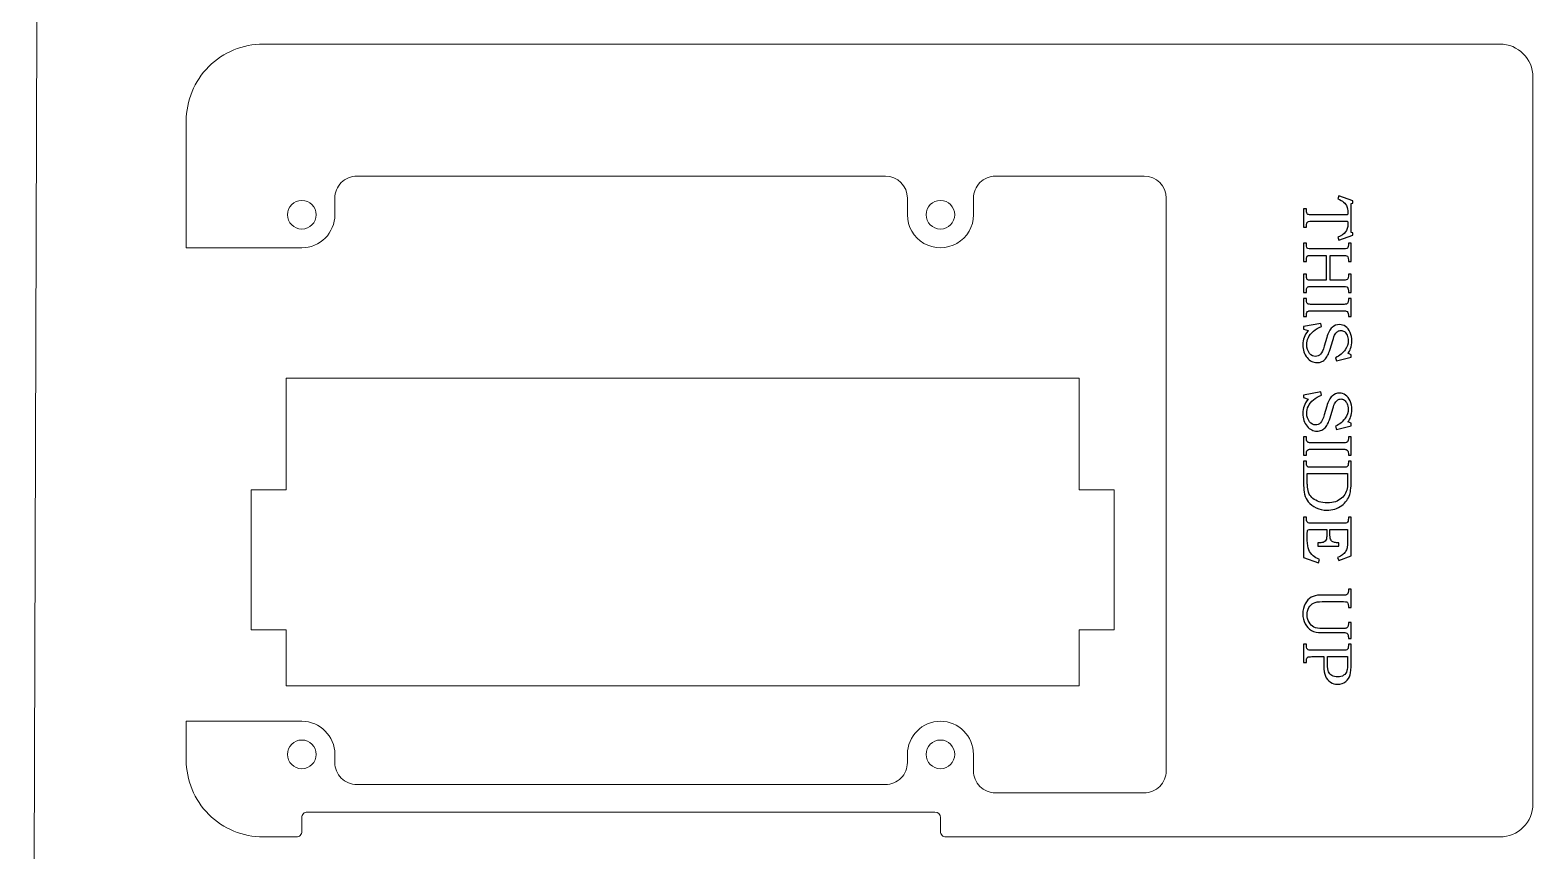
# Model space of a CAD drawing. Header units: inches. Extents: x -11.8 to 10.7, y -6 to 6.
# Drawn here: x -3.29 to 2.08, y -1.45 to 1.48 of the extents above; entities that cross this region are included whole.
import ezdxf

# ---------------------------------------------------------------- set-up
doc = ezdxf.new("R2010")
doc.units = ezdxf.units.IN
doc.header["$MEASUREMENT"] = 0
doc.layers.add('Layer 1', color=7, linetype='Continuous', plot=False)

msp = doc.modelspace()

# ---------------------------------------------------------------- linework, layer by layer
at = {"layer": 'Layer 1', "color": 250, "lineweight": 9}
for points in [[(-3.2507, 6), (-3.2507, 6), (-3.2893, -6), (-3.2893, -6)], [(-2.731, -1.1245), (-2.731, -1.1245), (-2.731, -0.9867), (-2.731, -0.9867)]]:
    msp.add_open_spline(points, degree=3, dxfattribs=at)
at = {"layer": 'Layer 1', "lineweight": 9}
for points, knots in [([(-2.731, 1.159), (-2.731, 1.2321), (-2.7019, 1.3022), (-2.6503, 1.3539), (-2.5986, 1.4055), (-2.5285, 1.4346), (-2.4554, 1.4346)], [0, 0, 0, 0, 0.5, 0.5, 0.5, 1, 1, 1, 1]), ([(-2.731, 1.159), (-2.731, 1.159), (-2.731, 0.7062), (-2.731, 0.7062), (-2.731, 0.7062), (-2.3176, 0.7062), (-2.3176, 0.7062)], [0, 0, 0, 0, 0.5, 0.5, 0.5, 1, 1, 1, 1]), ([(-2.1995, 0.8834), (-2.1995, 0.9043), (-2.1912, 0.9243), (-2.1764, 0.9391), (-2.1617, 0.9538), (-2.1416, 0.9621), (-2.1207, 0.9621)], [0, 0, 0, 0, 0.5, 0.5, 0.5, 1, 1, 1, 1]), ([(0.084, 0.8834), (0.084, 0.9043), (0.0923, 0.9243), (0.107, 0.9391), (0.1218, 0.9538), (0.1418, 0.9621), (0.1627, 0.9621)], [0, 0, 0, 0, 0.5, 0.5, 0.5, 1, 1, 1, 1]), ([(-2.2664, 0.8243), (-2.2664, 0.7961), (-2.2893, 0.7732), (-2.3176, 0.7732), (-2.3459, 0.7732), (-2.3688, 0.7961), (-2.3688, 0.8243), (-2.3688, 0.8526), (-2.3459, 0.8755), (-2.3176, 0.8755), (-2.2893, 0.8755), (-2.2664, 0.8526), (-2.2664, 0.8243)], [0, 0, 0, 0, 0.25, 0.25, 0.25, 0.5, 0.5, 0.5, 0.75, 0.75, 0.75, 1, 1, 1, 1]), ([(0.017, 0.8243), (0.017, 0.7961), (-0.0059, 0.7732), (-0.0341, 0.7732), (-0.0624, 0.7732), (-0.0853, 0.7961), (-0.0853, 0.8243), (-0.0853, 0.8526), (-0.0624, 0.8755), (-0.0341, 0.8755), (-0.0059, 0.8755), (0.017, 0.8526), (0.017, 0.8243)], [0, 0, 0, 0, 0.25, 0.25, 0.25, 0.5, 0.5, 0.5, 0.75, 0.75, 0.75, 1, 1, 1, 1]), ([(-2.1995, 0.8243), (-2.1995, 0.793), (-2.2119, 0.763), (-2.2341, 0.7408), (-2.2562, 0.7187), (-2.2863, 0.7062), (-2.3176, 0.7062)], [0, 0, 0, 0, 0.5, 0.5, 0.5, 1, 1, 1, 1]), ([(0.084, 0.8243), (0.084, 0.7821), (0.0615, 0.7431), (0.0249, 0.7221), (-0.0116, 0.701), (-0.0566, 0.701), (-0.0932, 0.7221), (-0.1297, 0.7431), (-0.1522, 0.7821), (-0.1522, 0.8243)], [0, 0, 0, 0, 0.333333, 0.333333, 0.333333, 0.666667, 0.666667, 0.666667, 1, 1, 1, 1]), ([(-0.1522, -1.1048), (-0.1522, -1.0396), (-0.0994, -0.9867), (-0.0341, -0.9867), (0.0311, -0.9867), (0.084, -1.0396), (0.084, -1.1048)], [0, 0, 0, 0, 0.5, 0.5, 0.5, 1, 1, 1, 1]), ([(-2.2664, -1.1048), (-2.2664, -1.1331), (-2.2893, -1.156), (-2.3176, -1.156), (-2.3459, -1.156), (-2.3688, -1.1331), (-2.3688, -1.1048), (-2.3688, -1.0765), (-2.3459, -1.0536), (-2.3176, -1.0536), (-2.2893, -1.0536), (-2.2664, -1.0765), (-2.2664, -1.1048)], [0, 0, 0, 0, 0.25, 0.25, 0.25, 0.5, 0.5, 0.5, 0.75, 0.75, 0.75, 1, 1, 1, 1]), ([(0.017, -1.1048), (0.017, -1.1331), (-0.0059, -1.156), (-0.0341, -1.156), (-0.0624, -1.156), (-0.0853, -1.1331), (-0.0853, -1.1048), (-0.0853, -1.0765), (-0.0624, -1.0536), (-0.0341, -1.0536), (-0.0059, -1.0536), (0.017, -1.0765), (0.017, -1.1048)], [0, 0, 0, 0, 0.25, 0.25, 0.25, 0.5, 0.5, 0.5, 0.75, 0.75, 0.75, 1, 1, 1, 1]), ([(-2.4554, -1.4001), (-2.5285, -1.4001), (-2.5986, -1.371), (-2.6503, -1.3194), (-2.7019, -1.2677), (-2.731, -1.1976), (-2.731, -1.1245)], [0, 0, 0, 0, 0.5, 0.5, 0.5, 1, 1, 1, 1]), ([(-2.1207, -1.2126), (-2.1416, -1.2126), (-2.1617, -1.2043), (-2.1764, -1.1895), (-2.1912, -1.1748), (-2.1995, -1.1547), (-2.1995, -1.1339)], [0, 0, 0, 0, 0.5, 0.5, 0.5, 1, 1, 1, 1]), ([(-0.1522, -1.1339), (-0.1522, -1.1547), (-0.1605, -1.1748), (-0.1753, -1.1895), (-0.1901, -1.2043), (-0.2101, -1.2126), (-0.231, -1.2126)], [0, 0, 0, 0, 0.5, 0.5, 0.5, 1, 1, 1, 1]), ([(0.1627, -1.2426), (0.1418, -1.2426), (0.1218, -1.2343), (0.107, -1.2195), (0.0923, -1.2048), (0.084, -1.1847), (0.084, -1.1639)], [0, 0, 0, 0, 0.5, 0.5, 0.5, 1, 1, 1, 1]), ([(0.773, -1.1639), (0.773, -1.1847), (0.7647, -1.2048), (0.7499, -1.2195), (0.7351, -1.2343), (0.7151, -1.2426), (0.6942, -1.2426)], [0, 0, 0, 0, 0.5, 0.5, 0.5, 1, 1, 1, 1]), ([(2.0844, -1.282), (2.0844, -1.3133), (2.0719, -1.3433), (2.0498, -1.3655), (2.0276, -1.3876), (1.9976, -1.4001), (1.9663, -1.4001)], [0, 0, 0, 0, 0.5, 0.5, 0.5, 1, 1, 1, 1]), ([(-2.3176, -1.3307), (-2.3176, -1.3255), (-2.3155, -1.3205), (-2.3118, -1.3168), (-2.3081, -1.3131), (-2.3031, -1.311), (-2.2979, -1.311)], [0, 0, 0, 0, 0.5, 0.5, 0.5, 1, 1, 1, 1]), ([(-2.3176, -1.3804), (-2.3176, -1.3856), (-2.3197, -1.3906), (-2.3234, -1.3943), (-2.3271, -1.398), (-2.3321, -1.4001), (-2.3373, -1.4001)], [0, 0, 0, 0, 0.5, 0.5, 0.5, 1, 1, 1, 1]), ([(-0.0144, -1.4001), (-0.0197, -1.4001), (-0.0247, -1.398), (-0.0284, -1.3943), (-0.0321, -1.3906), (-0.0341, -1.3856), (-0.0341, -1.3804)], [0, 0, 0, 0, 0.5, 0.5, 0.5, 1, 1, 1, 1])]:
    msp.add_open_spline(points, degree=3, knots=knots, dxfattribs=at)
for points in [[(1.9663, 1.4346), (1.9663, 1.4346), (-2.4554, 1.4346), (-2.4554, 1.4346)], [(1.9663, 1.4346), (2.0315, 1.4346), (2.0844, 1.3817), (2.0844, 1.3165)], [(2.0844, -1.282), (2.0844, -1.282), (2.0844, 1.3165), (2.0844, 1.3165)], [(-0.231, 0.9621), (-0.231, 0.9621), (-2.1207, 0.9621), (-2.1207, 0.9621)], [(-0.231, 0.9621), (-0.1875, 0.9621), (-0.1522, 0.9269), (-0.1522, 0.8834)], [(0.6942, 0.9621), (0.6942, 0.9621), (0.1627, 0.9621), (0.1627, 0.9621)], [(0.6942, 0.9621), (0.7377, 0.9621), (0.773, 0.9269), (0.773, 0.8834)], [(-2.1995, 0.8834), (-2.1995, 0.8834), (-2.1995, 0.8243), (-2.1995, 0.8243)], [(-0.1522, 0.8243), (-0.1522, 0.8243), (-0.1522, 0.8834), (-0.1522, 0.8834)], [(0.084, 0.8834), (0.084, 0.8834), (0.084, 0.8243), (0.084, 0.8243)], [(0.773, -1.1639), (0.773, -1.1639), (0.773, 0.8834), (0.773, 0.8834)], [(-2.731, -0.9867), (-2.731, -0.9867), (-2.3176, -0.9867), (-2.3176, -0.9867)], [(-2.3176, -0.9867), (-2.2524, -0.9867), (-2.1995, -1.0396), (-2.1995, -1.1048)], [(-2.1995, -1.1048), (-2.1995, -1.1048), (-2.1995, -1.1339), (-2.1995, -1.1339)], [(-0.1522, -1.1339), (-0.1522, -1.1339), (-0.1522, -1.1048), (-0.1522, -1.1048)], [(0.084, -1.1048), (0.084, -1.1048), (0.084, -1.1639), (0.084, -1.1639)], [(-2.1207, -1.2126), (-2.1207, -1.2126), (-0.231, -1.2126), (-0.231, -1.2126)], [(0.1627, -1.2426), (0.1627, -1.2426), (0.6942, -1.2426), (0.6942, -1.2426)], [(-2.3176, -1.3804), (-2.3176, -1.3804), (-2.3176, -1.3307), (-2.3176, -1.3307)], [(-2.2979, -1.311), (-2.2979, -1.311), (-0.0538, -1.311), (-0.0538, -1.311)], [(-0.0538, -1.311), (-0.0429, -1.311), (-0.0341, -1.3198), (-0.0341, -1.3307)], [(-0.0341, -1.3307), (-0.0341, -1.3307), (-0.0341, -1.3804), (-0.0341, -1.3804)], [(-2.4554, -1.4001), (-2.4554, -1.4001), (-2.3373, -1.4001), (-2.3373, -1.4001)], [(-0.0144, -1.4001), (-0.0144, -1.4001), (1.9663, -1.4001), (1.9663, -1.4001)]]:
    msp.add_open_spline(points, degree=3, dxfattribs=at)
at = {"layer": 'Layer 1', "color": 250}
for points, knots in [([(1.4404, 0.8746), (1.4404, 0.8746), (1.4404, 0.8661), (1.4404, 0.8661), (1.4404, 0.8661), (1.4346, 0.8649), (1.4346, 0.8649), (1.4346, 0.8649), (1.4346, 0.7608), (1.4346, 0.7608), (1.4346, 0.7608), (1.4404, 0.7599), (1.4404, 0.7599), (1.4404, 0.7599), (1.4404, 0.7509), (1.4404, 0.7509), (1.4404, 0.7509), (1.3904, 0.7329), (1.3904, 0.7329), (1.3904, 0.7329), (1.3864, 0.7439), (1.3864, 0.7439), (1.3997, 0.7492), (1.4091, 0.7554), (1.4145, 0.7627), (1.4199, 0.7699), (1.4226, 0.7792), (1.4226, 0.7905), (1.4226, 0.7952), (1.4225, 0.798), (1.4221, 0.7989), (1.4217, 0.7998), (1.4211, 0.8005), (1.4202, 0.8008), (1.4193, 0.8012), (1.4165, 0.8014), (1.4117, 0.8014), (1.4117, 0.8014), (1.2936, 0.8014), (1.2936, 0.8014), (1.288, 0.8014), (1.2842, 0.8011), (1.2822, 0.8005), (1.2803, 0.7999), (1.2788, 0.799), (1.2777, 0.7978), (1.2766, 0.7967), (1.2759, 0.7952), (1.2754, 0.7932), (1.275, 0.7912), (1.2747, 0.7867), (1.2746, 0.7799), (1.2746, 0.7799), (1.2644, 0.7799), (1.2644, 0.7799), (1.2644, 0.7799), (1.2644, 0.8451), (1.2644, 0.8451), (1.2644, 0.8451), (1.2746, 0.8451), (1.2746, 0.8451), (1.2747, 0.8379), (1.275, 0.8335), (1.2754, 0.8318), (1.2762, 0.829), (1.2777, 0.8269), (1.28, 0.8257), (1.2823, 0.8245), (1.2865, 0.8239), (1.2926, 0.8239), (1.2926, 0.8239), (1.4133, 0.8239), (1.4133, 0.8239), (1.417, 0.8239), (1.4193, 0.824), (1.4201, 0.8244), (1.4209, 0.8248), (1.4215, 0.8255), (1.422, 0.8265), (1.4224, 0.8275), (1.4226, 0.8296), (1.4226, 0.8327), (1.4226, 0.8416), (1.4215, 0.8487), (1.4192, 0.854), (1.4169, 0.8593), (1.4131, 0.8644), (1.4076, 0.8691), (1.4022, 0.8738), (1.3951, 0.8778), (1.3864, 0.8811), (1.3864, 0.8811), (1.3904, 0.8921), (1.3904, 0.8921), (1.3904, 0.8921), (1.4404, 0.8746), (1.4404, 0.8746)], [0, 0, 0, 0, 0.03125, 0.03125, 0.03125, 0.0625, 0.0625, 0.0625, 0.09375, 0.09375, 0.09375, 0.125, 0.125, 0.125, 0.15625, 0.15625, 0.15625, 0.1875, 0.1875, 0.1875, 0.21875, 0.21875, 0.21875, 0.25, 0.25, 0.25, 0.28125, 0.28125, 0.28125, 0.3125, 0.3125, 0.3125, 0.34375, 0.34375, 0.34375, 0.375, 0.375, 0.375, 0.40625, 0.40625, 0.40625, 0.4375, 0.4375, 0.4375, 0.46875, 0.46875, 0.46875, 0.5, 0.5, 0.5, 0.53125, 0.53125, 0.53125, 0.5625, 0.5625, 0.5625, 0.59375, 0.59375, 0.59375, 0.625, 0.625, 0.625, 0.65625, 0.65625, 0.65625, 0.6875, 0.6875, 0.6875, 0.71875, 0.71875, 0.71875, 0.75, 0.75, 0.75, 0.78125, 0.78125, 0.78125, 0.8125, 0.8125, 0.8125, 0.84375, 0.84375, 0.84375, 0.875, 0.875, 0.875, 0.90625, 0.90625, 0.90625, 0.9375, 0.9375, 0.9375, 0.96875, 0.96875, 0.96875, 1, 1, 1, 1]), ([(1.4346, 0.7233), (1.4346, 0.7233), (1.4346, 0.6576), (1.4346, 0.6576), (1.4346, 0.6576), (1.4244, 0.6576), (1.4244, 0.6576), (1.4244, 0.6576), (1.4244, 0.6621), (1.4244, 0.6621), (1.4244, 0.6673), (1.4239, 0.671), (1.4229, 0.6733), (1.4219, 0.6755), (1.4202, 0.6771), (1.4178, 0.678), (1.416, 0.6787), (1.4122, 0.6791), (1.4064, 0.6791), (1.4064, 0.6791), (1.3589, 0.6791), (1.3589, 0.6791), (1.3589, 0.6791), (1.3589, 0.5906), (1.3589, 0.5906), (1.3589, 0.5906), (1.4051, 0.5906), (1.4051, 0.5906), (1.4114, 0.5906), (1.4152, 0.5908), (1.4166, 0.5912), (1.4191, 0.5918), (1.4211, 0.5932), (1.4224, 0.5954), (1.4237, 0.5975), (1.4244, 0.6008), (1.4244, 0.6052), (1.4244, 0.6052), (1.4244, 0.6118), (1.4244, 0.6118), (1.4244, 0.6118), (1.4346, 0.6118), (1.4346, 0.6118), (1.4346, 0.6118), (1.4346, 0.5468), (1.4346, 0.5468), (1.4346, 0.5468), (1.4244, 0.5468), (1.4244, 0.5468), (1.4244, 0.5468), (1.4244, 0.5527), (1.4244, 0.5527), (1.4244, 0.5572), (1.4239, 0.5605), (1.4229, 0.5624), (1.4219, 0.5643), (1.4205, 0.5657), (1.4187, 0.5664), (1.4169, 0.5672), (1.4132, 0.5676), (1.4074, 0.5676), (1.4074, 0.5676), (1.2914, 0.5676), (1.2914, 0.5676), (1.2849, 0.5676), (1.2809, 0.5672), (1.2791, 0.5664), (1.2774, 0.5655), (1.2761, 0.5639), (1.2754, 0.5615), (1.2749, 0.56), (1.2746, 0.5551), (1.2746, 0.5468), (1.2746, 0.5468), (1.2644, 0.5468), (1.2644, 0.5468), (1.2644, 0.5468), (1.2644, 0.6118), (1.2644, 0.6118), (1.2644, 0.6118), (1.2746, 0.6118), (1.2746, 0.6118), (1.2746, 0.6118), (1.2746, 0.6071), (1.2746, 0.6071), (1.2746, 0.6011), (1.2751, 0.5971), (1.2759, 0.5951), (1.2766, 0.5932), (1.2779, 0.5919), (1.2797, 0.5913), (1.2811, 0.5908), (1.2854, 0.5906), (1.2926, 0.5906), (1.2926, 0.5906), (1.3456, 0.5906), (1.3456, 0.5906), (1.3456, 0.5906), (1.3456, 0.6791), (1.3456, 0.6791), (1.3456, 0.6791), (1.2914, 0.6791), (1.2914, 0.6791), (1.2849, 0.6791), (1.2809, 0.6787), (1.2791, 0.6778), (1.2773, 0.677), (1.276, 0.6753), (1.2754, 0.6728), (1.2749, 0.671), (1.2746, 0.666), (1.2746, 0.6576), (1.2746, 0.6576), (1.2644, 0.6576), (1.2644, 0.6576), (1.2644, 0.6576), (1.2644, 0.7233), (1.2644, 0.7233), (1.2644, 0.7233), (1.2746, 0.7233), (1.2746, 0.7233), (1.2746, 0.7233), (1.2746, 0.7192), (1.2746, 0.7192), (1.2746, 0.7128), (1.275, 0.7089), (1.2757, 0.7073), (1.2764, 0.7057), (1.2777, 0.7044), (1.2797, 0.7035), (1.2816, 0.7025), (1.2851, 0.7021), (1.2901, 0.7021), (1.2901, 0.7021), (1.4074, 0.7021), (1.4074, 0.7021), (1.4127, 0.7021), (1.4164, 0.7025), (1.4184, 0.7034), (1.4204, 0.7042), (1.4219, 0.7056), (1.4229, 0.7074), (1.4239, 0.7092), (1.4244, 0.7122), (1.4244, 0.7165), (1.4244, 0.7165), (1.4244, 0.7233), (1.4244, 0.7233), (1.4244, 0.7233), (1.4346, 0.7233), (1.4346, 0.7233)], [0, 0, 0, 0, 0.02, 0.02, 0.02, 0.04, 0.04, 0.04, 0.06, 0.06, 0.06, 0.08, 0.08, 0.08, 0.1, 0.1, 0.1, 0.12, 0.12, 0.12, 0.14, 0.14, 0.14, 0.16, 0.16, 0.16, 0.18, 0.18, 0.18, 0.2, 0.2, 0.2, 0.22, 0.22, 0.22, 0.24, 0.24, 0.24, 0.26, 0.26, 0.26, 0.28, 0.28, 0.28, 0.3, 0.3, 0.3, 0.32, 0.32, 0.32, 0.34, 0.34, 0.34, 0.36, 0.36, 0.36, 0.38, 0.38, 0.38, 0.4, 0.4, 0.4, 0.42, 0.42, 0.42, 0.44, 0.44, 0.44, 0.46, 0.46, 0.46, 0.48, 0.48, 0.48, 0.5, 0.5, 0.5, 0.52, 0.52, 0.52, 0.54, 0.54, 0.54, 0.56, 0.56, 0.56, 0.58, 0.58, 0.58, 0.6, 0.6, 0.6, 0.62, 0.62, 0.62, 0.64, 0.64, 0.64, 0.66, 0.66, 0.66, 0.68, 0.68, 0.68, 0.7, 0.7, 0.7, 0.72, 0.72, 0.72, 0.74, 0.74, 0.74, 0.76, 0.76, 0.76, 0.78, 0.78, 0.78, 0.8, 0.8, 0.8, 0.82, 0.82, 0.82, 0.84, 0.84, 0.84, 0.86, 0.86, 0.86, 0.88, 0.88, 0.88, 0.9, 0.9, 0.9, 0.92, 0.92, 0.92, 0.94, 0.94, 0.94, 0.96, 0.96, 0.96, 0.98, 0.98, 0.98, 1, 1, 1, 1]), ([(1.4346, 0.5251), (1.4346, 0.5251), (1.4346, 0.4601), (1.4346, 0.4601), (1.4346, 0.4601), (1.4244, 0.4601), (1.4244, 0.4601), (1.4244, 0.4601), (1.4244, 0.4651), (1.4244, 0.4651), (1.4244, 0.4698), (1.4237, 0.4732), (1.4224, 0.4753), (1.4211, 0.4774), (1.4193, 0.479), (1.4169, 0.4799), (1.4145, 0.4809), (1.4098, 0.4814), (1.4029, 0.4814), (1.4029, 0.4814), (1.2931, 0.4814), (1.2931, 0.4814), (1.2876, 0.4814), (1.2836, 0.4808), (1.2813, 0.4798), (1.279, 0.4787), (1.2773, 0.4772), (1.2762, 0.4754), (1.2752, 0.4735), (1.2746, 0.47), (1.2746, 0.4651), (1.2746, 0.4651), (1.2746, 0.4601), (1.2746, 0.4601), (1.2746, 0.4601), (1.2644, 0.4601), (1.2644, 0.4601), (1.2644, 0.4601), (1.2644, 0.5251), (1.2644, 0.5251), (1.2644, 0.5251), (1.2746, 0.5251), (1.2746, 0.5251), (1.2746, 0.5251), (1.2746, 0.5197), (1.2746, 0.5197), (1.2746, 0.515), (1.2752, 0.5115), (1.2763, 0.5095), (1.2774, 0.5075), (1.279, 0.5061), (1.2811, 0.5052), (1.2831, 0.5043), (1.2872, 0.5039), (1.2931, 0.5039), (1.2931, 0.5039), (1.4051, 0.5039), (1.4051, 0.5039), (1.4115, 0.5039), (1.4158, 0.5043), (1.418, 0.5052), (1.4202, 0.5061), (1.4218, 0.5075), (1.4229, 0.5095), (1.4239, 0.5115), (1.4244, 0.515), (1.4244, 0.5197), (1.4244, 0.5197), (1.4244, 0.5251), (1.4244, 0.5251), (1.4244, 0.5251), (1.4346, 0.5251), (1.4346, 0.5251)], [0, 0, 0, 0, 0.041667, 0.041667, 0.041667, 0.083333, 0.083333, 0.083333, 0.125, 0.125, 0.125, 0.166667, 0.166667, 0.166667, 0.208333, 0.208333, 0.208333, 0.25, 0.25, 0.25, 0.291667, 0.291667, 0.291667, 0.333333, 0.333333, 0.333333, 0.375, 0.375, 0.375, 0.416667, 0.416667, 0.416667, 0.458333, 0.458333, 0.458333, 0.5, 0.5, 0.5, 0.541667, 0.541667, 0.541667, 0.583333, 0.583333, 0.583333, 0.625, 0.625, 0.625, 0.666667, 0.666667, 0.666667, 0.708333, 0.708333, 0.708333, 0.75, 0.75, 0.75, 0.791667, 0.791667, 0.791667, 0.833333, 0.833333, 0.833333, 0.875, 0.875, 0.875, 0.916667, 0.916667, 0.916667, 0.958333, 0.958333, 0.958333, 1, 1, 1, 1]), ([(1.4346, 0.3237), (1.4346, 0.3237), (1.4346, 0.315), (1.4346, 0.315), (1.4346, 0.315), (1.3821, 0.3019), (1.3821, 0.3019), (1.3821, 0.3019), (1.3786, 0.3132), (1.3786, 0.3132), (1.3933, 0.3203), (1.4049, 0.3299), (1.4133, 0.3417), (1.4204, 0.3515), (1.4239, 0.3624), (1.4239, 0.3742), (1.4239, 0.3814), (1.4226, 0.3879), (1.4201, 0.3936), (1.4175, 0.3992), (1.4142, 0.4035), (1.4101, 0.4064), (1.4061, 0.4092), (1.4019, 0.4107), (1.3977, 0.4107), (1.3939, 0.4107), (1.3902, 0.4096), (1.3866, 0.4074), (1.383, 0.4052), (1.3799, 0.4018), (1.3771, 0.3973), (1.3744, 0.3928), (1.3716, 0.3855), (1.3686, 0.3752), (1.3686, 0.3752), (1.3594, 0.3433), (1.3594, 0.3433), (1.3583, 0.3394), (1.3561, 0.3337), (1.3528, 0.3263), (1.3496, 0.3189), (1.3461, 0.3131), (1.3425, 0.309), (1.3389, 0.3048), (1.3345, 0.3015), (1.3292, 0.2992), (1.324, 0.2968), (1.3183, 0.2957), (1.3122, 0.2957), (1.2987, 0.2957), (1.2869, 0.3016), (1.2768, 0.3134), (1.2667, 0.3252), (1.2616, 0.3406), (1.2616, 0.3594), (1.2616, 0.369), (1.2631, 0.3777), (1.2659, 0.3854), (1.2686, 0.393), (1.2736, 0.4012), (1.2808, 0.4101), (1.2808, 0.4101), (1.2644, 0.4157), (1.2644, 0.4157), (1.2644, 0.4157), (1.2644, 0.4243), (1.2644, 0.4243), (1.2644, 0.4243), (1.3256, 0.4357), (1.3256, 0.4357), (1.3256, 0.4357), (1.3279, 0.4244), (1.3279, 0.4244), (1.3166, 0.4202), (1.3071, 0.4147), (1.2992, 0.4078), (1.2914, 0.401), (1.2854, 0.3933), (1.2814, 0.385), (1.2774, 0.3766), (1.2754, 0.3681), (1.2754, 0.3595), (1.2754, 0.3477), (1.2789, 0.3375), (1.286, 0.3287), (1.2919, 0.3213), (1.2989, 0.3177), (1.3069, 0.3177), (1.3143, 0.3177), (1.3203, 0.3203), (1.325, 0.3256), (1.3297, 0.331), (1.3341, 0.3406), (1.3381, 0.3545), (1.3381, 0.3545), (1.3469, 0.385), (1.3469, 0.385), (1.3519, 0.4021), (1.3582, 0.4142), (1.3659, 0.4212), (1.3736, 0.4282), (1.3825, 0.4317), (1.3924, 0.4317), (1.4002, 0.4317), (1.4074, 0.4294), (1.4141, 0.4248), (1.4207, 0.4203), (1.4262, 0.4133), (1.4307, 0.4038), (1.4351, 0.3944), (1.4374, 0.3841), (1.4374, 0.3728), (1.4374, 0.3634), (1.4358, 0.3544), (1.4325, 0.3457), (1.4302, 0.3397), (1.4269, 0.334), (1.4227, 0.3289), (1.4227, 0.3289), (1.4346, 0.3237), (1.4346, 0.3237)], [0, 0, 0, 0, 0.025, 0.025, 0.025, 0.05, 0.05, 0.05, 0.075, 0.075, 0.075, 0.1, 0.1, 0.1, 0.125, 0.125, 0.125, 0.15, 0.15, 0.15, 0.175, 0.175, 0.175, 0.2, 0.2, 0.2, 0.225, 0.225, 0.225, 0.25, 0.25, 0.25, 0.275, 0.275, 0.275, 0.3, 0.3, 0.3, 0.325, 0.325, 0.325, 0.35, 0.35, 0.35, 0.375, 0.375, 0.375, 0.4, 0.4, 0.4, 0.425, 0.425, 0.425, 0.45, 0.45, 0.45, 0.475, 0.475, 0.475, 0.5, 0.5, 0.5, 0.525, 0.525, 0.525, 0.55, 0.55, 0.55, 0.575, 0.575, 0.575, 0.6, 0.6, 0.6, 0.625, 0.625, 0.625, 0.65, 0.65, 0.65, 0.675, 0.675, 0.675, 0.7, 0.7, 0.7, 0.725, 0.725, 0.725, 0.75, 0.75, 0.75, 0.775, 0.775, 0.775, 0.8, 0.8, 0.8, 0.825, 0.825, 0.825, 0.85, 0.85, 0.85, 0.875, 0.875, 0.875, 0.9, 0.9, 0.9, 0.925, 0.925, 0.925, 0.95, 0.95, 0.95, 0.975, 0.975, 0.975, 1, 1, 1, 1]), ([(1.4346, 0.0787), (1.4346, 0.0787), (1.4346, 0.07), (1.4346, 0.07), (1.4346, 0.07), (1.3821, 0.0569), (1.3821, 0.0569), (1.3821, 0.0569), (1.3786, 0.0682), (1.3786, 0.0682), (1.3933, 0.0753), (1.4049, 0.0849), (1.4133, 0.0967), (1.4204, 0.1065), (1.4239, 0.1174), (1.4239, 0.1292), (1.4239, 0.1364), (1.4226, 0.1429), (1.4201, 0.1486), (1.4175, 0.1542), (1.4142, 0.1585), (1.4101, 0.1614), (1.4061, 0.1642), (1.4019, 0.1657), (1.3977, 0.1657), (1.3939, 0.1657), (1.3902, 0.1646), (1.3866, 0.1624), (1.383, 0.1602), (1.3799, 0.1568), (1.3771, 0.1523), (1.3744, 0.1478), (1.3716, 0.1405), (1.3686, 0.1302), (1.3686, 0.1302), (1.3594, 0.0983), (1.3594, 0.0983), (1.3583, 0.0944), (1.3561, 0.0887), (1.3528, 0.0813), (1.3496, 0.0739), (1.3461, 0.0681), (1.3425, 0.064), (1.3389, 0.0598), (1.3345, 0.0565), (1.3292, 0.0542), (1.324, 0.0518), (1.3183, 0.0507), (1.3122, 0.0507), (1.2987, 0.0507), (1.2869, 0.0566), (1.2768, 0.0684), (1.2667, 0.0802), (1.2616, 0.0956), (1.2616, 0.1144), (1.2616, 0.124), (1.2631, 0.1327), (1.2659, 0.1404), (1.2686, 0.148), (1.2736, 0.1562), (1.2808, 0.1651), (1.2808, 0.1651), (1.2644, 0.1707), (1.2644, 0.1707), (1.2644, 0.1707), (1.2644, 0.1793), (1.2644, 0.1793), (1.2644, 0.1793), (1.3256, 0.1907), (1.3256, 0.1907), (1.3256, 0.1907), (1.3279, 0.1794), (1.3279, 0.1794), (1.3166, 0.1752), (1.3071, 0.1697), (1.2992, 0.1628), (1.2914, 0.156), (1.2854, 0.1483), (1.2814, 0.14), (1.2774, 0.1316), (1.2754, 0.1231), (1.2754, 0.1145), (1.2754, 0.1027), (1.2789, 0.0925), (1.286, 0.0837), (1.2919, 0.0763), (1.2989, 0.0727), (1.3069, 0.0727), (1.3143, 0.0727), (1.3203, 0.0753), (1.325, 0.0806), (1.3297, 0.086), (1.3341, 0.0956), (1.3381, 0.1095), (1.3381, 0.1095), (1.3469, 0.14), (1.3469, 0.14), (1.3519, 0.1571), (1.3582, 0.1692), (1.3659, 0.1762), (1.3736, 0.1832), (1.3825, 0.1867), (1.3924, 0.1867), (1.4002, 0.1867), (1.4074, 0.1844), (1.4141, 0.1798), (1.4207, 0.1753), (1.4262, 0.1683), (1.4307, 0.1588), (1.4351, 0.1494), (1.4374, 0.1391), (1.4374, 0.1278), (1.4374, 0.1184), (1.4358, 0.1094), (1.4325, 0.1007), (1.4302, 0.0947), (1.4269, 0.089), (1.4227, 0.0839), (1.4227, 0.0839), (1.4346, 0.0787), (1.4346, 0.0787)], [0, 0, 0, 0, 0.025, 0.025, 0.025, 0.05, 0.05, 0.05, 0.075, 0.075, 0.075, 0.1, 0.1, 0.1, 0.125, 0.125, 0.125, 0.15, 0.15, 0.15, 0.175, 0.175, 0.175, 0.2, 0.2, 0.2, 0.225, 0.225, 0.225, 0.25, 0.25, 0.25, 0.275, 0.275, 0.275, 0.3, 0.3, 0.3, 0.325, 0.325, 0.325, 0.35, 0.35, 0.35, 0.375, 0.375, 0.375, 0.4, 0.4, 0.4, 0.425, 0.425, 0.425, 0.45, 0.45, 0.45, 0.475, 0.475, 0.475, 0.5, 0.5, 0.5, 0.525, 0.525, 0.525, 0.55, 0.55, 0.55, 0.575, 0.575, 0.575, 0.6, 0.6, 0.6, 0.625, 0.625, 0.625, 0.65, 0.65, 0.65, 0.675, 0.675, 0.675, 0.7, 0.7, 0.7, 0.725, 0.725, 0.725, 0.75, 0.75, 0.75, 0.775, 0.775, 0.775, 0.8, 0.8, 0.8, 0.825, 0.825, 0.825, 0.85, 0.85, 0.85, 0.875, 0.875, 0.875, 0.9, 0.9, 0.9, 0.925, 0.925, 0.925, 0.95, 0.95, 0.95, 0.975, 0.975, 0.975, 1, 1, 1, 1]), ([(1.4346, 0.0301), (1.4346, 0.0301), (1.4346, -0.0349), (1.4346, -0.0349), (1.4346, -0.0349), (1.4244, -0.0349), (1.4244, -0.0349), (1.4244, -0.0349), (1.4244, -0.0299), (1.4244, -0.0299), (1.4244, -0.0252), (1.4237, -0.0218), (1.4224, -0.0197), (1.4211, -0.0176), (1.4193, -0.016), (1.4169, -0.0151), (1.4145, -0.0141), (1.4098, -0.0136), (1.4029, -0.0136), (1.4029, -0.0136), (1.2931, -0.0136), (1.2931, -0.0136), (1.2876, -0.0136), (1.2836, -0.0142), (1.2813, -0.0152), (1.279, -0.0163), (1.2773, -0.0178), (1.2762, -0.0196), (1.2752, -0.0215), (1.2746, -0.025), (1.2746, -0.0299), (1.2746, -0.0299), (1.2746, -0.0349), (1.2746, -0.0349), (1.2746, -0.0349), (1.2644, -0.0349), (1.2644, -0.0349), (1.2644, -0.0349), (1.2644, 0.0301), (1.2644, 0.0301), (1.2644, 0.0301), (1.2746, 0.0301), (1.2746, 0.0301), (1.2746, 0.0301), (1.2746, 0.0247), (1.2746, 0.0247), (1.2746, 0.02), (1.2752, 0.0165), (1.2763, 0.0145), (1.2774, 0.0125), (1.279, 0.0111), (1.2811, 0.0102), (1.2831, 0.0093), (1.2872, 0.0089), (1.2931, 0.0089), (1.2931, 0.0089), (1.4051, 0.0089), (1.4051, 0.0089), (1.4115, 0.0089), (1.4158, 0.0093), (1.418, 0.0102), (1.4202, 0.0111), (1.4218, 0.0125), (1.4229, 0.0145), (1.4239, 0.0165), (1.4244, 0.02), (1.4244, 0.0247), (1.4244, 0.0247), (1.4244, 0.0301), (1.4244, 0.0301), (1.4244, 0.0301), (1.4346, 0.0301), (1.4346, 0.0301)], [0, 0, 0, 0, 0.041667, 0.041667, 0.041667, 0.083333, 0.083333, 0.083333, 0.125, 0.125, 0.125, 0.166667, 0.166667, 0.166667, 0.208333, 0.208333, 0.208333, 0.25, 0.25, 0.25, 0.291667, 0.291667, 0.291667, 0.333333, 0.333333, 0.333333, 0.375, 0.375, 0.375, 0.416667, 0.416667, 0.416667, 0.458333, 0.458333, 0.458333, 0.5, 0.5, 0.5, 0.541667, 0.541667, 0.541667, 0.583333, 0.583333, 0.583333, 0.625, 0.625, 0.625, 0.666667, 0.666667, 0.666667, 0.708333, 0.708333, 0.708333, 0.75, 0.75, 0.75, 0.791667, 0.791667, 0.791667, 0.833333, 0.833333, 0.833333, 0.875, 0.875, 0.875, 0.916667, 0.916667, 0.916667, 0.958333, 0.958333, 0.958333, 1, 1, 1, 1]), ([(1.4244, -0.0566), (1.4244, -0.0566), (1.4346, -0.0566), (1.4346, -0.0566), (1.4346, -0.0566), (1.4346, -0.1174), (1.4346, -0.1174), (1.4346, -0.1453), (1.4329, -0.1647), (1.4294, -0.1757), (1.4243, -0.1919), (1.4147, -0.205), (1.4007, -0.2151), (1.3853, -0.2263), (1.3675, -0.2318), (1.3474, -0.2318), (1.3337, -0.2318), (1.321, -0.2291), (1.3092, -0.2236), (1.2975, -0.2181), (1.288, -0.2109), (1.2809, -0.2019), (1.2749, -0.1945), (1.2706, -0.1856), (1.2681, -0.1752), (1.2656, -0.1648), (1.2644, -0.1543), (1.2644, -0.1437), (1.2644, -0.1437), (1.2644, -0.0566), (1.2644, -0.0566), (1.2644, -0.0566), (1.2746, -0.0566), (1.2746, -0.0566), (1.2746, -0.0566), (1.2746, -0.0637), (1.2746, -0.0637), (1.2746, -0.0637), (1.2745, -0.066), (1.2745, -0.066), (1.2745, -0.069), (1.2751, -0.0715), (1.2764, -0.0734), (1.2776, -0.0753), (1.2792, -0.0767), (1.2812, -0.0775), (1.2827, -0.078), (1.2863, -0.0783), (1.2919, -0.0783), (1.2919, -0.0783), (1.4059, -0.0783), (1.4059, -0.0783), (1.4124, -0.0783), (1.4165, -0.0779), (1.4184, -0.0771), (1.4209, -0.076), (1.4227, -0.0741), (1.4236, -0.0716), (1.4241, -0.0701), (1.4244, -0.0651), (1.4244, -0.0566)], [0, 0, 0, 0, 0.05, 0.05, 0.05, 0.1, 0.1, 0.1, 0.15, 0.15, 0.15, 0.2, 0.2, 0.2, 0.25, 0.25, 0.25, 0.3, 0.3, 0.3, 0.35, 0.35, 0.35, 0.4, 0.4, 0.4, 0.45, 0.45, 0.45, 0.5, 0.5, 0.5, 0.55, 0.55, 0.55, 0.6, 0.6, 0.6, 0.65, 0.65, 0.65, 0.7, 0.7, 0.7, 0.75, 0.75, 0.75, 0.8, 0.8, 0.8, 0.85, 0.85, 0.85, 0.9, 0.9, 0.9, 0.95, 0.95, 0.95, 1, 1, 1, 1]), ([(1.2776, -0.1008), (1.2776, -0.1008), (1.2776, -0.1377), (1.2776, -0.1377), (1.2776, -0.1414), (1.2783, -0.1475), (1.2796, -0.156), (1.2809, -0.1645), (1.2825, -0.1705), (1.2844, -0.1742), (1.2871, -0.1796), (1.2916, -0.1848), (1.2977, -0.1898), (1.3039, -0.1949), (1.3113, -0.1988), (1.3199, -0.2015), (1.3284, -0.2042), (1.3383, -0.2056), (1.3494, -0.2056), (1.3603, -0.2056), (1.3699, -0.2042), (1.3779, -0.2015), (1.386, -0.1988), (1.3932, -0.1947), (1.3996, -0.1892), (1.4061, -0.1837), (1.411, -0.1776), (1.4144, -0.1708), (1.4178, -0.1641), (1.4199, -0.1566), (1.4208, -0.1483), (1.4212, -0.1438), (1.4214, -0.1364), (1.4214, -0.1259), (1.4214, -0.1259), (1.4214, -0.1008), (1.4214, -0.1008), (1.4214, -0.1008), (1.2776, -0.1008), (1.2776, -0.1008)], [0, 0, 0, 0, 0.076923, 0.076923, 0.076923, 0.153846, 0.153846, 0.153846, 0.230769, 0.230769, 0.230769, 0.307692, 0.307692, 0.307692, 0.384615, 0.384615, 0.384615, 0.461538, 0.461538, 0.461538, 0.538462, 0.538462, 0.538462, 0.615385, 0.615385, 0.615385, 0.692308, 0.692308, 0.692308, 0.769231, 0.769231, 0.769231, 0.846154, 0.846154, 0.846154, 0.923077, 0.923077, 0.923077, 1, 1, 1, 1]), ([(1.4346, -0.2568), (1.4346, -0.2568), (1.4346, -0.3953), (1.4346, -0.3953), (1.4346, -0.3953), (1.3899, -0.4113), (1.3899, -0.4113), (1.3899, -0.4113), (1.3859, -0.4005), (1.3859, -0.4005), (1.3932, -0.3978), (1.399, -0.3949), (1.4031, -0.3917), (1.4074, -0.3885), (1.4109, -0.3847), (1.4138, -0.3802), (1.4168, -0.3758), (1.4187, -0.3713), (1.4197, -0.3668), (1.4206, -0.3622), (1.4211, -0.354), (1.4211, -0.3422), (1.4211, -0.3422), (1.4211, -0.3008), (1.4211, -0.3008), (1.4211, -0.3008), (1.3586, -0.3008), (1.3586, -0.3008), (1.3586, -0.3008), (1.3586, -0.3214), (1.3586, -0.3214), (1.3586, -0.329), (1.3599, -0.3347), (1.3625, -0.3385), (1.3651, -0.3424), (1.3683, -0.3451), (1.3721, -0.3466), (1.375, -0.3477), (1.38, -0.3483), (1.3871, -0.3483), (1.3871, -0.3483), (1.3899, -0.3483), (1.3899, -0.3483), (1.3899, -0.3483), (1.3899, -0.3603), (1.3899, -0.3603), (1.3899, -0.3603), (1.3151, -0.3603), (1.3151, -0.3603), (1.3151, -0.3603), (1.3151, -0.3483), (1.3151, -0.3483), (1.3151, -0.3483), (1.3216, -0.3483), (1.3216, -0.3483), (1.3273, -0.3483), (1.3314, -0.3479), (1.3339, -0.347), (1.3365, -0.3462), (1.3389, -0.3446), (1.3411, -0.3423), (1.3434, -0.34), (1.3449, -0.3375), (1.3457, -0.3349), (1.3465, -0.3322), (1.3469, -0.3277), (1.3469, -0.3214), (1.3469, -0.3214), (1.3469, -0.3008), (1.3469, -0.3008), (1.3469, -0.3008), (1.2917, -0.3008), (1.2917, -0.3008), (1.286, -0.3008), (1.2825, -0.301), (1.2812, -0.3016), (1.28, -0.3021), (1.2791, -0.303), (1.2785, -0.3042), (1.2779, -0.3055), (1.2776, -0.3088), (1.2776, -0.3142), (1.2776, -0.3142), (1.2776, -0.3399), (1.2776, -0.3399), (1.2776, -0.3542), (1.2794, -0.3653), (1.2828, -0.3734), (1.2862, -0.3814), (1.2914, -0.3885), (1.2984, -0.3946), (1.3039, -0.3994), (1.3116, -0.404), (1.3216, -0.4084), (1.3216, -0.4084), (1.3177, -0.4195), (1.3177, -0.4195), (1.3177, -0.4195), (1.2644, -0.4005), (1.2644, -0.4005), (1.2644, -0.4005), (1.2644, -0.2568), (1.2644, -0.2568), (1.2644, -0.2568), (1.2746, -0.2568), (1.2746, -0.2568), (1.2746, -0.2568), (1.2746, -0.2617), (1.2746, -0.2617), (1.2746, -0.2673), (1.275, -0.2708), (1.2757, -0.2722), (1.2768, -0.2743), (1.2785, -0.276), (1.2809, -0.2771), (1.2824, -0.2779), (1.286, -0.2783), (1.2914, -0.2783), (1.2914, -0.2783), (1.4086, -0.2783), (1.4086, -0.2783), (1.414, -0.2783), (1.4176, -0.2777), (1.4194, -0.2767), (1.4211, -0.2757), (1.4226, -0.2738), (1.4235, -0.2712), (1.4241, -0.2699), (1.4244, -0.265), (1.4244, -0.2568), (1.4244, -0.2568), (1.4346, -0.2568), (1.4346, -0.2568)], [0, 0, 0, 0, 0.022727, 0.022727, 0.022727, 0.045455, 0.045455, 0.045455, 0.068182, 0.068182, 0.068182, 0.090909, 0.090909, 0.090909, 0.113636, 0.113636, 0.113636, 0.136364, 0.136364, 0.136364, 0.159091, 0.159091, 0.159091, 0.181818, 0.181818, 0.181818, 0.204545, 0.204545, 0.204545, 0.227273, 0.227273, 0.227273, 0.25, 0.25, 0.25, 0.272727, 0.272727, 0.272727, 0.295455, 0.295455, 0.295455, 0.318182, 0.318182, 0.318182, 0.340909, 0.340909, 0.340909, 0.363636, 0.363636, 0.363636, 0.386364, 0.386364, 0.386364, 0.409091, 0.409091, 0.409091, 0.431818, 0.431818, 0.431818, 0.454545, 0.454545, 0.454545, 0.477273, 0.477273, 0.477273, 0.5, 0.5, 0.5, 0.522727, 0.522727, 0.522727, 0.545455, 0.545455, 0.545455, 0.568182, 0.568182, 0.568182, 0.590909, 0.590909, 0.590909, 0.613636, 0.613636, 0.613636, 0.636364, 0.636364, 0.636364, 0.659091, 0.659091, 0.659091, 0.681818, 0.681818, 0.681818, 0.704545, 0.704545, 0.704545, 0.727273, 0.727273, 0.727273, 0.75, 0.75, 0.75, 0.772727, 0.772727, 0.772727, 0.795455, 0.795455, 0.795455, 0.818182, 0.818182, 0.818182, 0.840909, 0.840909, 0.840909, 0.863636, 0.863636, 0.863636, 0.886364, 0.886364, 0.886364, 0.909091, 0.909091, 0.909091, 0.931818, 0.931818, 0.931818, 0.954545, 0.954545, 0.954545, 0.977273, 0.977273, 0.977273, 1, 1, 1, 1]), ([(1.4346, -0.5143), (1.4346, -0.5143), (1.4346, -0.58), (1.4346, -0.58), (1.4346, -0.58), (1.4244, -0.58), (1.4244, -0.58), (1.4244, -0.58), (1.4244, -0.5756), (1.4244, -0.5756), (1.4244, -0.5702), (1.4239, -0.5665), (1.4228, -0.5642), (1.422, -0.5624), (1.4206, -0.561), (1.4186, -0.5601), (1.4167, -0.5592), (1.4128, -0.5588), (1.4069, -0.5588), (1.4069, -0.5588), (1.3303, -0.5588), (1.3303, -0.5588), (1.3166, -0.5588), (1.3065, -0.5605), (1.2999, -0.5637), (1.2934, -0.5671), (1.2878, -0.5726), (1.2834, -0.5803), (1.2789, -0.588), (1.2766, -0.5965), (1.2766, -0.6057), (1.2766, -0.6151), (1.2791, -0.6239), (1.2839, -0.6322), (1.2886, -0.6406), (1.2943, -0.6464), (1.3009, -0.6497), (1.3075, -0.6531), (1.3179, -0.6548), (1.3321, -0.6548), (1.3321, -0.6548), (1.4056, -0.6548), (1.4056, -0.6548), (1.4111, -0.6548), (1.415, -0.6542), (1.4174, -0.6532), (1.4198, -0.6521), (1.4215, -0.6505), (1.4227, -0.6484), (1.4238, -0.6462), (1.4244, -0.6429), (1.4244, -0.6383), (1.4244, -0.6383), (1.4244, -0.6335), (1.4244, -0.6335), (1.4244, -0.6335), (1.4346, -0.6335), (1.4346, -0.6335), (1.4346, -0.6335), (1.4346, -0.6903), (1.4346, -0.6903), (1.4346, -0.6903), (1.4244, -0.6903), (1.4244, -0.6903), (1.4244, -0.6903), (1.4244, -0.6864), (1.4244, -0.6864), (1.4244, -0.68), (1.4232, -0.6755), (1.4207, -0.6731), (1.4183, -0.6707), (1.4137, -0.6695), (1.4069, -0.6695), (1.4069, -0.6695), (1.3285, -0.6695), (1.3285, -0.6695), (1.3142, -0.6695), (1.3022, -0.6668), (1.2927, -0.6615), (1.2831, -0.6561), (1.2756, -0.6482), (1.27, -0.638), (1.2644, -0.6277), (1.2616, -0.6158), (1.2616, -0.6022), (1.2616, -0.5893), (1.2645, -0.5775), (1.2702, -0.5668), (1.2759, -0.5562), (1.283, -0.5483), (1.2915, -0.5433), (1.3, -0.5383), (1.3106, -0.5358), (1.3235, -0.5358), (1.3235, -0.5358), (1.4069, -0.5358), (1.4069, -0.5358), (1.4123, -0.5358), (1.4161, -0.5353), (1.4182, -0.5343), (1.4204, -0.5334), (1.4219, -0.532), (1.4229, -0.5301), (1.4239, -0.5282), (1.4244, -0.525), (1.4244, -0.5204), (1.4244, -0.5204), (1.4244, -0.5143), (1.4244, -0.5143), (1.4244, -0.5143), (1.4346, -0.5143), (1.4346, -0.5143)], [0, 0, 0, 0, 0.027027, 0.027027, 0.027027, 0.054054, 0.054054, 0.054054, 0.081081, 0.081081, 0.081081, 0.108108, 0.108108, 0.108108, 0.135135, 0.135135, 0.135135, 0.162162, 0.162162, 0.162162, 0.189189, 0.189189, 0.189189, 0.216216, 0.216216, 0.216216, 0.243243, 0.243243, 0.243243, 0.27027, 0.27027, 0.27027, 0.297297, 0.297297, 0.297297, 0.324324, 0.324324, 0.324324, 0.351351, 0.351351, 0.351351, 0.378378, 0.378378, 0.378378, 0.405405, 0.405405, 0.405405, 0.432432, 0.432432, 0.432432, 0.459459, 0.459459, 0.459459, 0.486486, 0.486486, 0.486486, 0.513514, 0.513514, 0.513514, 0.540541, 0.540541, 0.540541, 0.567568, 0.567568, 0.567568, 0.594595, 0.594595, 0.594595, 0.621622, 0.621622, 0.621622, 0.648649, 0.648649, 0.648649, 0.675676, 0.675676, 0.675676, 0.702703, 0.702703, 0.702703, 0.72973, 0.72973, 0.72973, 0.756757, 0.756757, 0.756757, 0.783784, 0.783784, 0.783784, 0.810811, 0.810811, 0.810811, 0.837838, 0.837838, 0.837838, 0.864865, 0.864865, 0.864865, 0.891892, 0.891892, 0.891892, 0.918919, 0.918919, 0.918919, 0.945946, 0.945946, 0.945946, 0.972973, 0.972973, 0.972973, 1, 1, 1, 1]), ([(1.4346, -0.711), (1.4346, -0.711), (1.4346, -0.7783), (1.4346, -0.7783), (1.4346, -0.7987), (1.4334, -0.8128), (1.4307, -0.8205), (1.4276, -0.8302), (1.4223, -0.8382), (1.4148, -0.8445), (1.4073, -0.8508), (1.3977, -0.854), (1.3861, -0.854), (1.3763, -0.854), (1.3677, -0.8516), (1.3605, -0.8468), (1.3519, -0.841), (1.3457, -0.834), (1.3421, -0.8257), (1.3385, -0.8175), (1.3366, -0.8044), (1.3366, -0.7867), (1.3366, -0.7867), (1.3366, -0.7555), (1.3366, -0.7555), (1.3366, -0.7555), (1.2934, -0.7555), (1.2934, -0.7555), (1.2869, -0.7555), (1.2827, -0.7559), (1.281, -0.7566), (1.2786, -0.7576), (1.277, -0.7589), (1.2761, -0.7606), (1.2751, -0.7623), (1.2746, -0.7657), (1.2746, -0.7709), (1.2746, -0.7709), (1.2746, -0.7767), (1.2746, -0.7767), (1.2746, -0.7767), (1.2644, -0.7767), (1.2644, -0.7767), (1.2644, -0.7767), (1.2644, -0.711), (1.2644, -0.711), (1.2644, -0.711), (1.2746, -0.711), (1.2746, -0.711), (1.2746, -0.711), (1.2746, -0.715), (1.2746, -0.715), (1.2746, -0.7206), (1.2751, -0.7244), (1.2761, -0.7264), (1.277, -0.7285), (1.2784, -0.7299), (1.2804, -0.7308), (1.2824, -0.7318), (1.2861, -0.7322), (1.2916, -0.7322), (1.2916, -0.7322), (1.4081, -0.7322), (1.4081, -0.7322), (1.4136, -0.7322), (1.4172, -0.7318), (1.419, -0.731), (1.4209, -0.7301), (1.4222, -0.7287), (1.4231, -0.7267), (1.424, -0.7247), (1.4244, -0.7208), (1.4244, -0.715), (1.4244, -0.715), (1.4244, -0.711), (1.4244, -0.711), (1.4244, -0.711), (1.4346, -0.711), (1.4346, -0.711)], [0, 0, 0, 0, 0.038462, 0.038462, 0.038462, 0.076923, 0.076923, 0.076923, 0.115385, 0.115385, 0.115385, 0.153846, 0.153846, 0.153846, 0.192308, 0.192308, 0.192308, 0.230769, 0.230769, 0.230769, 0.269231, 0.269231, 0.269231, 0.307692, 0.307692, 0.307692, 0.346154, 0.346154, 0.346154, 0.384615, 0.384615, 0.384615, 0.423077, 0.423077, 0.423077, 0.461538, 0.461538, 0.461538, 0.5, 0.5, 0.5, 0.538462, 0.538462, 0.538462, 0.576923, 0.576923, 0.576923, 0.615385, 0.615385, 0.615385, 0.653846, 0.653846, 0.653846, 0.692308, 0.692308, 0.692308, 0.730769, 0.730769, 0.730769, 0.769231, 0.769231, 0.769231, 0.807692, 0.807692, 0.807692, 0.846154, 0.846154, 0.846154, 0.884615, 0.884615, 0.884615, 0.923077, 0.923077, 0.923077, 0.961538, 0.961538, 0.961538, 1, 1, 1, 1]), ([(1.4214, -0.7555), (1.4214, -0.7555), (1.3499, -0.7555), (1.3499, -0.7555), (1.3499, -0.7555), (1.3499, -0.7818), (1.3499, -0.7818), (1.3499, -0.7951), (1.3511, -0.8044), (1.3534, -0.8097), (1.3558, -0.8151), (1.3599, -0.8195), (1.3657, -0.823), (1.3716, -0.8265), (1.3784, -0.8282), (1.3862, -0.8282), (1.3948, -0.8282), (1.4019, -0.8262), (1.4076, -0.8221), (1.4134, -0.818), (1.4173, -0.8125), (1.4193, -0.8055), (1.4207, -0.8006), (1.4214, -0.7911), (1.4214, -0.7769), (1.4214, -0.7769), (1.4214, -0.7555), (1.4214, -0.7555)], [0, 0, 0, 0, 0.111111, 0.111111, 0.111111, 0.222222, 0.222222, 0.222222, 0.333333, 0.333333, 0.333333, 0.444444, 0.444444, 0.444444, 0.555556, 0.555556, 0.555556, 0.666667, 0.666667, 0.666667, 0.777778, 0.777778, 0.777778, 0.888889, 0.888889, 0.888889, 1, 1, 1, 1])]:
    msp.add_open_spline(points, degree=3, knots=knots, dxfattribs=at)
at = {"layer": 'Layer 1', "color": 250, "lineweight": 9}
msp.add_open_spline([(-2.3731, -0.8594), (-2.3731, -0.8594), (-2.3731, -0.6594), (-2.3731, -0.6594), (-2.3731, -0.6594), (-2.4981, -0.6594), (-2.4981, -0.6594), (-2.4981, -0.6594), (-2.4981, -0.1594), (-2.4981, -0.1594), (-2.4981, -0.1594), (-2.3731, -0.1594), (-2.3731, -0.1594), (-2.3731, -0.1594), (-2.3731, -0.0594), (-2.3731, -0.0594), (-2.3731, -0.0594), (-2.3731, 0.2406), (-2.3731, 0.2406), (-2.3731, 0.2406), (0.4579, 0.2406), (0.4579, 0.2406), (0.4579, 0.2406), (0.4619, 0.2406), (0.4619, 0.2406), (0.4619, 0.2406), (0.4619, -0.1594), (0.4619, -0.1594), (0.4619, -0.1594), (0.5869, -0.1594), (0.5869, -0.1594), (0.5869, -0.1594), (0.5869, -0.6594), (0.5869, -0.6594), (0.5869, -0.6594), (0.4619, -0.6594), (0.4619, -0.6594), (0.4619, -0.6594), (0.4619, -0.8594), (0.4619, -0.8594), (0.4619, -0.8594), (-2.3731, -0.8594), (-2.3731, -0.8594)], degree=3, knots=[0, 0, 0, 0, 0.071429, 0.071429, 0.071429, 0.142857, 0.142857, 0.142857, 0.214286, 0.214286, 0.214286, 0.285714, 0.285714, 0.285714, 0.357143, 0.357143, 0.357143, 0.428571, 0.428571, 0.428571, 0.5, 0.5, 0.5, 0.571429, 0.571429, 0.571429, 0.642857, 0.642857, 0.642857, 0.714286, 0.714286, 0.714286, 0.785714, 0.785714, 0.785714, 0.857143, 0.857143, 0.857143, 0.928571, 0.928571, 0.928571, 1, 1, 1, 1], dxfattribs=at)

doc.saveas('drawing.dxf')
